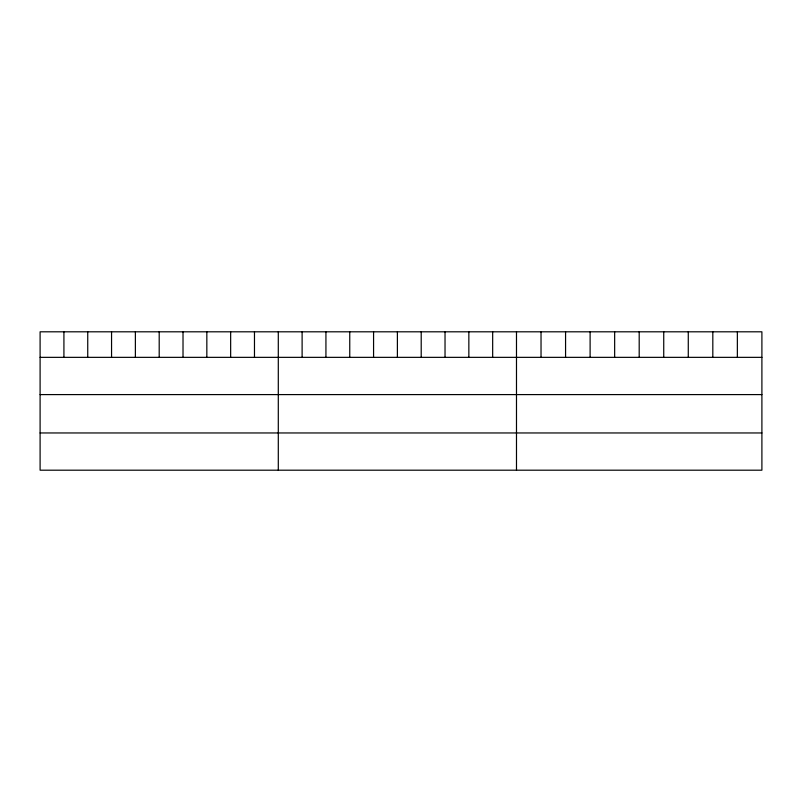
<?xml version="1.0" encoding="UTF-8"?>
<svg xmlns="http://www.w3.org/2000/svg" width="802" height="802" viewBox="0 0 802 802"><rect width="100%" height="100%" fill="white"/><g stroke="black" fill="none" stroke-linecap="round" stroke-linejoin="round"><path stroke-width="1.2" d="M761.9 357.351L761.9 470.193L40.1 470.193L40.1 331.807L761.9 331.807L761.9 357.351L40.1 357.351M40.1 394.594L761.9 394.594M40.1 432.96L761.9 432.96M737.359 331.807L737.359 357.351M712.818 331.807L712.818 357.351M688.276 331.807L688.276 357.351M663.735 331.807L663.735 357.351M639.194 331.807L639.194 357.351M614.653 331.807L614.653 357.351M590.112 331.807L590.112 357.351M565.57 331.807L565.57 357.351M541.029 331.807L541.029 357.351M516.488 331.807L516.488 470.193M492.669 331.807L492.669 357.351M468.849 331.807L468.849 357.351M445.03 331.807L445.03 357.351M421.21 331.807L421.21 357.351M397.391 331.807L397.391 357.351M373.572 331.807L373.572 357.351M349.752 331.807L349.752 357.351M325.933 331.807L325.933 357.351M302.113 331.807L302.113 357.351M278.294 331.807L278.294 470.193M254.475 331.807L254.475 357.351M230.655 331.807L230.655 357.351M206.836 331.807L206.836 357.351M183.016 331.807L183.016 357.351M159.197 331.807L159.197 357.351M135.378 331.807L135.378 357.351M111.558 331.807L111.558 357.351M87.739 331.807L87.739 357.351M63.919 331.807L63.919 357.351"/></g></svg>
